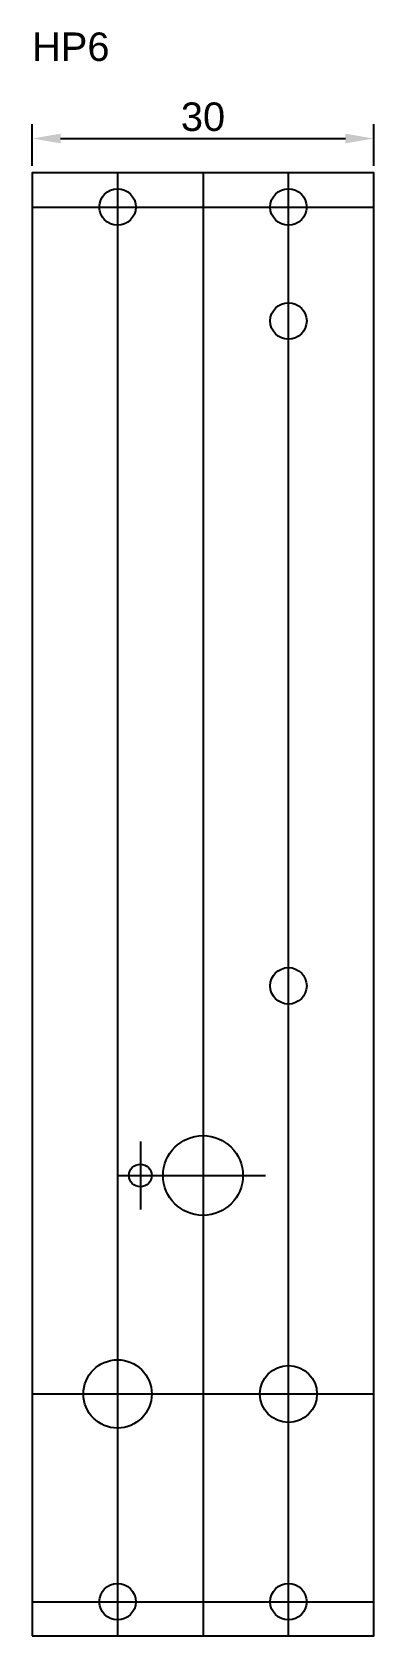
# Model space of a CAD drawing. Header units: millimetres. Extents: x 0 to 30, y 0 to 141.
import ezdxf

# ---------------------------------------------------------------- set-up
doc = ezdxf.new("R2010")
doc.units = ezdxf.units.MM
for name, color, linetype in [('01 Cuts', 7, 'Continuous'), ('03 Name', 4, 'Continuous'), ('04 Ano', 3, 'Continuous'), ('05 Hole', 6, 'Continuous'), ('10 Guide', 252, 'Continuous')]:
    doc.layers.add(name, color=color, linetype=linetype)
doc.styles.get("Standard").update_dxf_attribs({"font": 'arial.ttf'})
doc.dimstyles.new('ISO-25', dxfattribs={"dimtxt": 2.5, "dimasz": 2.5, "dimexe": 1.25, "dimexo": 0.625, "dimtad": 1, "dimtxsty": 'Standard', "dimcen": 2.5, "dimadec": 0, "dimazin": 0, "dimtfac": 1, "dimtmove": 0, "dimatfit": 3, "dimfxl": 1, "dimarcsym": 0})

# ---------------------------------------------------------------- blocks, each defined once
blk = doc.blocks.new('*D5')
at = {"layer": '04 Ano', "color": 0, "lineweight": -2, "transparency": 16777216}
for p, q in [((0, 129.12), (0, 132.77)), ((30, 129.12), (30, 132.77)), ((2.5, 131.52), (27.5, 131.52))]:
    blk.add_line(p, q, dxfattribs=at)
at = {"layer": '04 Ano', "color": 0, "transparency": 16777216}
for points in [[(2.5, 131.94), (2.5, 131.1), (0, 131.52)], [(27.5, 131.94), (27.5, 131.1), (30, 131.52)]]:
    blk.add_solid(points, dxfattribs=at)
at = {"layer": 'Defpoints', "color": 0, "transparency": 16777216}
for p in [(30, 131.52), (0, 128.5), (30, 128.5)]:
    blk.add_point(p, dxfattribs=at)
at = {"layer": '04 Ano', "color": 0, "transparency": 16777216, "insert": (15, 133.42), "char_height": 2.5, "attachment_point": 5}
blk.add_mtext('30', dxfattribs=at)

msp = doc.modelspace()

# ---------------------------------------------------------------- linework, layer by layer
at = {"layer": '01 Cuts'}
msp.add_lwpolyline([(0, 0), (30, 0), (30, 128.5), (0, 128.5)], close=True, dxfattribs=at)
at = {"layer": '05 Hole'}
for centre, radius in [((7.5, 125.5), 1.6), ((22.5, 125.5), 1.6), ((22.5, 115.5), 1.6), ((22.5, 57.1), 1.6), ((15, 40.44), 3.5), ((9.5, 40.44), 1), ((7.5, 21.252), 3), ((22.5, 21.252), 2.5), ((7.5, 3), 1.6), ((22.5, 3), 1.6)]:
    msp.add_circle(centre, radius, dxfattribs=at)
at = {"layer": '10 Guide'}
for p, q in [((7.5, 128.5), (7.5, 0)), ((15, 128.5), (15, 0)), ((22.5, 0), (22.5, 128.5)), ((0, 125.5), (30, 125.5)), ((9.5, 43.44), (9.5, 37.44)), ((7.5, 40.44), (20.5, 40.44)), ((0, 21.252), (30, 21.252)), ((0, 3), (30, 3))]:
    msp.add_line(p, q, dxfattribs=at)

# ---------------------------------------------------------------- texts
at = {"layer": '03 Name', "insert": (0, 140.833), "char_height": 2.5, "attachment_point": 1}
msp.add_mtext_dynamic_manual_height_columns('HP6', width=30, gutter_width=12.5, heights=[0], dxfattribs=at)

# ---------------------------------------------------------------- dimensions: what is measured, and where the dimension line sits
at = {"layer": '04 Ano'}
dim = msp.add_linear_dim(base=(30, 131.521), p1=(0, 128.5), p2=(30, 128.5), dimstyle='ISO-25', override={"dimtmove": 1}, dxfattribs=at)
dim.commit()
dim.dimension.update_dxf_attribs({"geometry": '*D5', "text_midpoint": (15, 133.423)})

doc.saveas('drawing.dxf')
